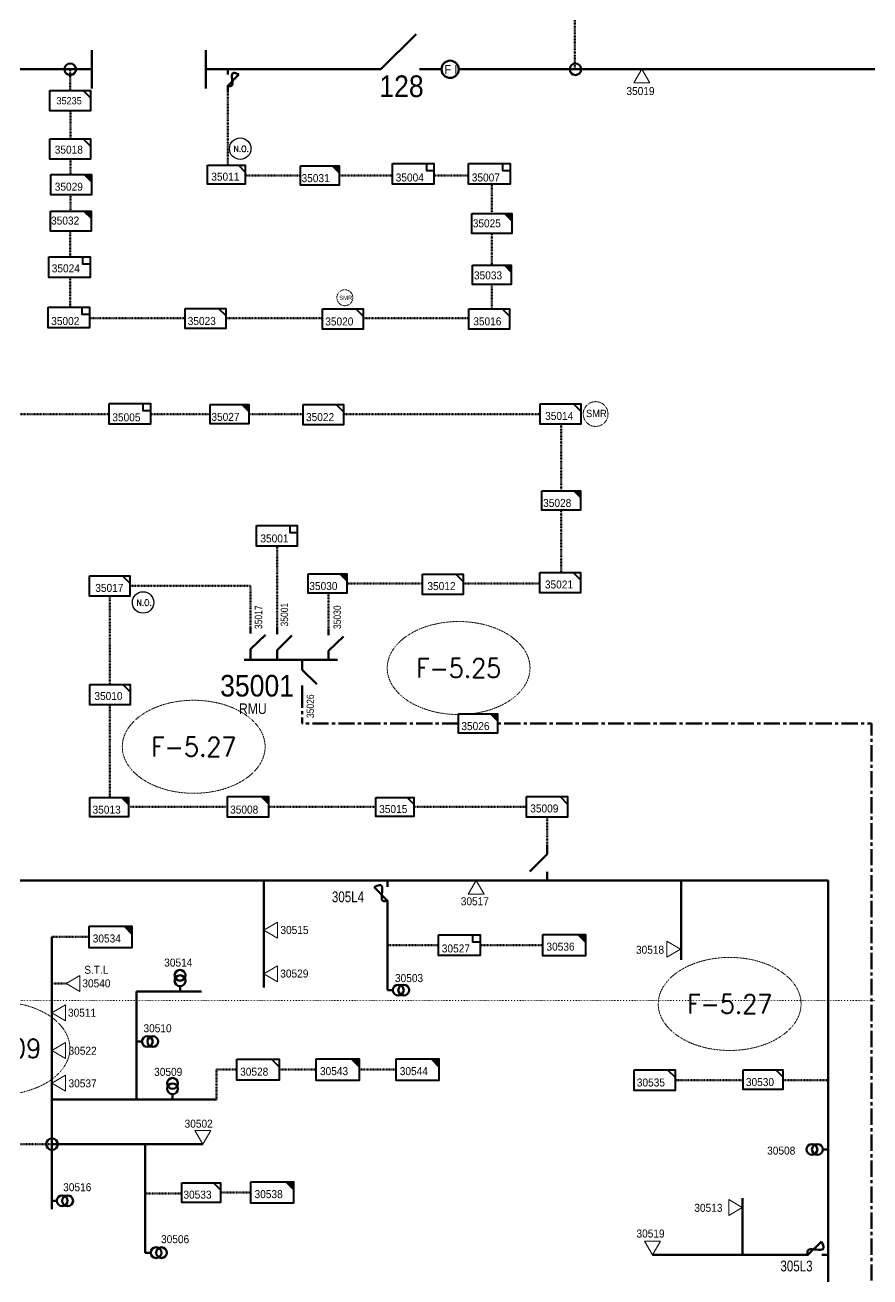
# Model space of a CAD drawing. Header units: metres. Extents: x 65984 to 144644, y -19036 to 23726.
# Drawn here: x 120821 to 121211, y 21619 to 22197 of the extents above; entities that cross this region are included whole.
import ezdxf
from ezdxf.enums import TextEntityAlignment as Align

# ---------------------------------------------------------------- set-up
doc = ezdxf.new("R2010")
doc.units = ezdxf.units.M
doc.header["$MEASUREMENT"] = 0
for name, pattern in [('( Center )', [2, 1.25, -0.25, 0.25, -0.25]), ('DGN Style 1', [0.6, 0, -0.6]), ('DGN Style 3', [0.013877, 0, -0.013877])]:
    doc.linetypes.add(name, pattern=pattern)
doc.layers.get('0').update_dxf_attribs({"color": 95, "lineweight": 40})
for name, color, linetype, lineweight in [('ABS', 7, 'Continuous', 40), ('ABS NUMBER', 112, 'Continuous', 30), ('d_eos', 111, 'Continuous', 40), ('d_eos no', 121, 'Continuous', 40), ('d_fco', 5, 'Continuous', 40), ('d_fco text', 95, 'Continuous', 40), ('d_grid line', 7, 'DGN Style 1', 0), ('d_oh branch', 94, 'Continuous', 40), ('d_switch', 95, 'Continuous', 40), ('d_tf', 1, 'Continuous', 40), ('d_tf no', 6, 'Continuous', 40), ('d_tf_200', 1, 'Continuous', 40), ('d_ug cable', 95, 'Continuous', 40), ('EARTH FAULT INDICATOR', 95, 'Continuous', 40), ('FDR  1  05', 172, 'Continuous', 40), ('FDR  1  16', 234, 'Continuous', 40), ('fedr no', 95, 'Continuous', 40), ('Level 37', 7, 'Continuous', 0), ('O H MAIN FEEDER', 4, 'Continuous', 100), ('SW N O', 114, 'Continuous', 30)]:
    doc.layers.add(name, color=color, linetype=linetype, lineweight=lineweight)
doc.styles.add('NASKHF', font='naskhf.shx', dxfattribs={"height": 8})
doc.styles.add('Style-Andalus', font='andlso.ttf')
doc.styles.add('Style-Arial', font='arial.ttf')
doc.styles.add('Style-ENGINEERING', font='ENGINEERING.shx')
doc.styles.add('Style-msdefault', font='msdefault.shx')
doc.styles.add('Style-STANDARD', font='STANDARD.shx')

# ---------------------------------------------------------------- blocks, each defined once
blk = doc.blocks.new('TFU_64')
at = {"layer": 'd_tf_200', "color": 13, "linetype": 'Continuous', "lineweight": 53}
blk.add_line((0, 10), (0, 0), dxfattribs=at)
for centre in [(0, 30), (0, 20)]:
    blk.add_circle(centre, 10, dxfattribs=at)
blk = doc.blocks.new('TF_8')
at = {"color": 0, "linetype": 'ByBlock', "lineweight": -2}
blk.add_line((6.3, 4.95), (9.9, 1.35), dxfattribs=at)
blk.add_3dface([(-10.1, 4.95), (9.9, 4.95), (9.9, -5.05), (-10.1, -5.05)], dxfattribs=at)
blk = doc.blocks.new('TF3')
at = {"color": 0, "linetype": 'ByBlock', "lineweight": -2}
for p, q in [((11.3, 9), (18.3, 9)), ((18.3, 9), (18.3, 2))]:
    blk.add_line(p, q, dxfattribs=at)
at = {"color": 0, "linetype": 'ByBlock', "lineweight": -2, "flags": 128}
blk.add_lwpolyline([(18.3, 2), (11.3, 2), (11.3, 9)], dxfattribs=at)
at = {"color": 0, "linetype": 'ByBlock', "lineweight": -2}
blk.add_3dface([(-21.7, 9), (18.3, 9), (18.3, -11), (-21.7, -11)], dxfattribs=at)
blk = doc.blocks.new('exist.us-1000kva')
at = {"color": 0, "linetype": 'ByBlock', "lineweight": -2, "flags": 128}
blk.add_lwpolyline([(40, 12.9), (32.8, 20), (40, 20)], close=True, dxfattribs=at)
at = {"color": 0, "linetype": 'ByBlock', "lineweight": -2, "extrusion": (0, 0, -1)}
blk.add_solid([(-40, 12.9), (-32.8, 20), (-40, 20)], dxfattribs=at)
at = {"color": 0, "linetype": 'ByBlock', "lineweight": -2, "xscale": 2, "yscale": 2}
blk.add_blockref('TF_8', (20.2, 10.1), dxfattribs=at)
blk = doc.blocks.new('TFU_12')
at = {"layer": 'd_tf_200', "color": 5, "linetype": 'Continuous', "lineweight": 53}
blk.add_line((0, 10), (0, 0), dxfattribs=at)
for centre in [(0, 30), (0, 20)]:
    blk.add_circle(centre, 10, dxfattribs=at)
blk = doc.blocks.new('*U746')
at = {"layer": 'd_fco', "color": 1, "linetype": 'Continuous', "lineweight": 100}
blk.add_line((-4.6, 4.2), (-10.1, 4.2), dxfattribs=at)
at = {"layer": 'd_fco', "color": 1, "linetype": 'Continuous', "lineweight": 100, "flags": 128}
blk.add_lwpolyline([(13, 4.2), (7.1, 4.2), (-4.4, -7.3)], dxfattribs=at)
at = {"layer": 'd_fco', "color": 1, "linetype": 'Continuous', "lineweight": 100}
blk.add_open_spline([(-4.4, -7.3), (-13, 7.7), (11.6, -7.7), (7.1, 4.2)], degree=3, dxfattribs=at)
blk = doc.blocks.new('*U831')
at = {"layer": 'd_fco', "linetype": 'Continuous', "lineweight": 100}
blk.add_line((4.02, -4.23), (4.02, -8.1), dxfattribs=at)
at = {"layer": 'd_fco', "linetype": 'Continuous', "lineweight": 100, "flags": 128}
blk.add_lwpolyline([(4.01, 8.11), (4.01, 3.95), (-4.01, -4.09)], dxfattribs=at)
blk = doc.blocks.new('*U833')
at = {"layer": 'ABS', "color": 7, "linetype": 'Continuous', "lineweight": 211, "ltscale": 0.241656}
for p, q in [((-8.93, -8.16), (7.36, 8.13)), ((-8.93, -8.16), (-16.33, -8.16)), ((16.37, -8.16), (8.96, -8.16))]:
    blk.add_line(p, q, dxfattribs=at)
blk = doc.blocks.new('*U770')
at = {"layer": 'd_fco', "color": 13, "linetype": 'Continuous', "lineweight": 100}
blk.add_line((-4.6, 4.2), (-10.1, 4.2), dxfattribs=at)
at = {"layer": 'd_fco', "color": 13, "linetype": 'Continuous', "lineweight": 100, "extrusion": (0, 0, -1), "flags": 128}
blk.add_lwpolyline([(-13, 4.2), (-7.1, 4.2), (4.4, -7.3)], dxfattribs=at)
at = {"layer": 'd_fco', "color": 13, "linetype": 'Continuous', "lineweight": 100}
blk.add_open_spline([(-4.4, -7.3), (-13, 7.7), (11.6, -7.7), (7.1, 4.2)], degree=3, dxfattribs=at)
blk = doc.blocks.new('*U907')
at = {"layer": 'EARTH FAULT INDICATOR', "color": 1, "linetype": 'Continuous', "lineweight": 100}
blk.add_circle((0.02, 0.13), 4, dxfattribs=at)
at = {"layer": 'EARTH FAULT INDICATOR', "color": 1, "lineweight": 140, "style": 'Style-Andalus', "width": 0.9}
blk.add_text('F I', height=4.234, dxfattribs=at).set_placement((-2.61, 2.11), align=Align.TOP_LEFT)
blk = doc.blocks.new('*U965')
at = {"layer": 'SW N O', "color": 3, "ltscale": 0.426762}
blk.add_circle((0, 0), 16.8, dxfattribs=at)
at = {"layer": 'SW N O', "color": 3, "style": 'Style-STANDARD'}
blk.add_text('N.O.', height=9.6, dxfattribs=at).set_placement((1.7, -0.2), align=Align.MIDDLE_CENTER)
blk = doc.blocks.new('TRA1_386')
at = {"layer": 'd_tf', "color": 13, "linetype": 'Continuous', "lineweight": 0, "ltscale": 0.00019715, "extrusion": (0, 0, -1), "flags": 128}
blk.add_lwpolyline([(-10.1, -17), (-0.1, 0), (9.9, -17)], close=True, dxfattribs=at)
blk = doc.blocks.new('TRA1_385')
at = {"layer": 'd_tf', "color": 13, "linetype": 'Continuous', "lineweight": 0, "ltscale": 0.00019715, "xscale": 1.000046566207833, "yscale": 1.000046566207833, "zscale": 1.000046566207833, "rotation": 180}
blk.add_blockref('TRA1_386', (0, 0), dxfattribs=at)
blk = doc.blocks.new('TRA1_419')
at = {"layer": 'd_tf', "color": 5, "linetype": 'Continuous', "lineweight": 0, "ltscale": 0.00019715, "flags": 128}
blk.add_lwpolyline([(10, -17), (0, 0), (-10, -17)], close=True, dxfattribs=at)
blk = doc.blocks.new('TRA1_418')
at = {"layer": 'd_tf', "color": 5, "linetype": 'Continuous', "lineweight": 0, "ltscale": 0.00019715, "xscale": 1.000046566207833, "yscale": 1.000046566207833, "zscale": 1.000046566207833, "rotation": 180}
blk.add_blockref('TRA1_419', (0, 0), dxfattribs=at)
blk = doc.blocks.new('TRA1_431')
at = {"layer": 'd_tf', "color": 231, "linetype": 'Continuous', "lineweight": 0, "ltscale": 0.00019715, "extrusion": (0, 0, -1), "flags": 128}
blk.add_lwpolyline([(-10, -17), (0, 0), (10, -17)], close=True, dxfattribs=at)
blk = doc.blocks.new('TRA1_430')
at = {"layer": 'd_tf', "color": 231, "linetype": 'Continuous', "lineweight": 0, "ltscale": 0.00019715, "xscale": 1.000046566207833, "yscale": 1.000046566207833, "zscale": 1.000046566207833, "rotation": 180}
blk.add_blockref('TRA1_431', (0, 0), dxfattribs=at)

msp = doc.modelspace()

# ---------------------------------------------------------------- linework, layer by layer
at = {"layer": 'd_eos', "color": 7, "linetype": 'Continuous', "lineweight": 211, "ltscale": 0.625574}
for p, q in [((120924.94, 21916.01), (120924.94, 21918.78)), ((120937.24, 21915.65), (120937.24, 21918.42)), ((120961.05, 21915.29), (120961.05, 21918.06)), ((120924.95, 21908.72), (120931.81, 21915.38)), ((120937.25, 21908.36), (120944.11, 21915.02)), ((120961.05, 21907.99), (120967.91, 21914.65)), ((120924.94, 21904.16), (120924.94, 21908.72)), ((120937.24, 21903.8), (120937.24, 21908.36)), ((120961.05, 21903.44), (120961.05, 21907.99)), ((120921.94, 21903.8), (120965.1, 21903.8)), ((120948.75, 21903.8), (120948.75, 21899.24)), ((120948.75, 21899.24), (120955.61, 21892.58)), ((120948.75, 21891.95), (120948.75, 21889.18))]:
    msp.add_line(p, q, dxfattribs=at)
at = {"layer": 'd_grid line', "color": 7, "linetype": 'DGN Style 1', "lineweight": 0, "flags": 128}
for points in [[(120816.18, 21746.42), (120816.18, 22346.42), (121806.14, 22346.42), (121806.14, 21746.42)], [(120816.18, 21146.41), (120816.18, 21746.42), (121806.14, 21746.42), (121806.14, 21146.41)]]:
    msp.add_lwpolyline(points, close=True, dxfattribs=at)
at = {"layer": 'd_oh branch', "color": 13, "linetype": 'Continuous', "lineweight": 100}
for p, q in [((120931.08, 21801.84), (120931.08, 21752.38)), ((120988.29, 21801.84), (120988.29, 21801.32)), ((121124.08, 21802.17), (121124.08, 21765.1)), ((120988.29, 21789.29), (120988.29, 21751.16)), ((121152.43, 21628.74), (121152.43, 21654.95)), ((121179.55, 21628.74), (121110.92, 21628.74)), ((121192.09, 21628.74), (121190.23, 21628.74))]:
    msp.add_line(p, q, dxfattribs=at)
at = {"layer": 'd_oh branch', "color": 5, "linetype": 'Continuous', "lineweight": 100}
msp.add_line((120833.06, 21649.86), (120833.06, 21775.72), dxfattribs=at)
at = {"layer": 'd_oh branch', "color": 5, "linetype": 'Continuous', "lineweight": 100, "flags": 128}
for points in [[(120902.25, 21750.5), (120872.27, 21750.5)], [(120872.27, 21750.5), (120872.27, 21700.58)], [(120909.28, 21700.58), (120833.06, 21700.58)], [(120902.86, 21679.92), (120833.06, 21679.92)], [(120876.27, 21629.79), (120876.27, 21679.92)]]:
    msp.add_lwpolyline(points, dxfattribs=at)
at = {"layer": 'd_oh branch', "color": 5, "linetype": 'Continuous', "lineweight": 100}
msp.add_circle((120833.12, 21679.92), 2.66, dxfattribs=at)
at = {"layer": 'd_ug cable', "color": 1, "linetype": 'DGN Style 3', "lineweight": 100}
msp.add_line((121074.95, 22266.75), (121074.95, 22176.84), dxfattribs=at)
at = {"layer": 'd_ug cable', "color": 231, "linetype": 'DGN Style 3', "lineweight": 100}
msp.add_line((120937.24, 21918.42), (120937.24, 21956.44), dxfattribs=at)
at = {"layer": 'd_ug cable', "color": 5, "linetype": 'DGN Style 3', "lineweight": 100}
for p, q in [((120833.06, 21775.72), (120850.25, 21775.72)), ((120840.29, 21754.17), (120833.06, 21754.17)), ((120938.17, 21714.39), (120955.36, 21714.39)), ((120975.09, 21714.39), (120992.27, 21714.39)), ((120833.06, 21679.93), (120794.54, 21679.93)), ((120876.27, 21657.17), (120893.16, 21657.17)), ((120911.12, 21657.53), (120925.11, 21657.53))]:
    msp.add_line(p, q, dxfattribs=at)
at = {"layer": 'd_ug cable', "color": 13, "linetype": 'DGN Style 3', "lineweight": 100}
for p, q in [((121011.81, 21771.94), (120988.29, 21771.94)), ((121031.19, 21771.94), (121060.1, 21771.94)), ((121152.83, 21709.52), (121121.26, 21709.52)), ((121192.09, 21709.52), (121171.3, 21709.52))]:
    msp.add_line(p, q, dxfattribs=at)
at = {"layer": 'd_ug cable', "color": 231, "linetype": 'DGN Style 3', "lineweight": 100, "flags": 128}
for points in [[(120841.57, 22176.84), (120841.57, 22167)], [(120841.64, 22157.57), (120841.64, 22144.71)], [(120841.73, 22135.17), (120841.73, 22128.22)], [(120948, 22127.71), (120922.72, 22127.71)], [(120990.6, 22127.71), (120965.89, 22127.71)], [(121025.82, 22127.71), (121009.89, 22127.71)], [(121036.6, 22110.16), (121036.6, 22123.68)], [(120841.7, 22118.79), (120841.7, 22111.33)], [(120841.5, 22102.17), (120841.5, 22089.96)], [(121036.6, 22086.33), (121036.6, 22101.28)], [(120841.57, 22080.43), (120841.57, 22066.92)], [(121036.6, 22066.11), (121036.6, 22077.38)], [(120850.59, 22061.78), (120894.83, 22061.78)], [(120913.49, 22061.78), (120958.31, 22061.78)], [(120977.2, 22061.78), (121025.97, 22061.78)], [(120859.36, 22017.34), (120790.44, 22017.34)], [(120906.29, 22017.34), (120879.08, 22017.34)], [(120949.22, 22017.34), (120924.19, 22017.34)], [(121058.9, 22017.34), (120967.98, 22017.34)], [(121068.67, 21981.96), (121068.67, 22012.74)], [(121068.67, 21944.28), (121068.67, 21973.09)], [(120961.05, 21918.06), (120961.05, 21934.67)], [(120969.48, 21939.14), (121004.45, 21939.14)], [(121023.22, 21939.14), (121058.85, 21939.14)]]:
    msp.add_lwpolyline(points, dxfattribs=at)
at = {"layer": 'd_ug cable', "color": 1, "linetype": 'DGN Style 3', "lineweight": 100, "flags": 128}
msp.add_lwpolyline([(120914.38, 22132.43), (120914.38, 22167.33)], dxfattribs=at)
at = {"layer": 'd_ug cable', "color": 13, "linetype": 'DGN Style 3', "lineweight": 100, "flags": 128}
for points in [[(120869.18, 21937.98), (120924.94, 21937.98), (120924.94, 21918.78)], [(120859.88, 21892.34), (120859.88, 21933.32)], [(120859.88, 21840.25), (120859.88, 21883.11)], [(120914.35, 21835.92), (120868.57, 21835.92)], [(120982.96, 21835.92), (120933.39, 21835.92)], [(121052.73, 21835.92), (121000.59, 21835.92)], [(121062.19, 21817.04), (121062.19, 21831.12)]]:
    msp.add_lwpolyline(points, dxfattribs=at)
at = {"layer": 'd_ug cable', "color": 5, "linetype": 'DGN Style 3', "lineweight": 100, "flags": 128}
msp.add_lwpolyline([(120909.28, 21700.58), (120909.28, 21714.39), (120918.63, 21714.39)], dxfattribs=at)
at = {"layer": 'd_ug cable', "color": 2, "linetype": 'DGN Style 3', "lineweight": 13}
for centre, radius in [((120968.56, 22071.24), 3.69), ((121084.55, 22017.47), 5.73)]:
    msp.add_circle(centre, radius, dxfattribs=at)
at = {"layer": 'FDR  1  16', "color": 231, "linetype": '( Center )', "lineweight": 140, "ltscale": 6}
msp.add_line((120948.75, 21889.18), (120948.75, 21874.47), dxfattribs=at)
at = {"layer": 'FDR  1  16', "color": 231, "linetype": '( Center )', "lineweight": 140, "ltscale": 6, "flags": 128}
for points in [[(121021.05, 21874.47), (120948.75, 21874.47)], [(121278.36, 20935.79), (121306.73, 20935.79), (121306.73, 21611.44), (121212.17, 21611.44), (121212.17, 21874.47), (121039.1, 21874.47)]]:
    msp.add_lwpolyline(points, dxfattribs=at)
at = {"layer": 'fedr no', "color": 82, "linetype": 'DGN Style 3', "lineweight": 13, "true_color": 0x1dc70e}
for centre in [(121021.18, 21900.05), (120898.66, 21863.65), (121146.53, 21744.77), (120808.38, 21724.24)]:
    msp.add_ellipse(centre, major_axis=(33.02, 0), ratio=0.651175, dxfattribs=at)
at = {"layer": 'O H MAIN FEEDER', "color": 231, "lineweight": 211, "ltscale": 30}
for p, q in [((120851.61, 22167.96), (120851.61, 22185.72)), ((120777.15, 22176.84), (120851.61, 22176.84))]:
    msp.add_line(p, q, dxfattribs=at)
at = {"layer": 'O H MAIN FEEDER', "color": 1, "lineweight": 211, "ltscale": 30}
for p, q in [((120904.3, 22167.96), (120904.3, 22185.72)), ((120904.3, 22176.84), (120979.22, 22176.84)), ((121008.42, 22176.84), (121013.26, 22176.84)), ((121021.26, 22176.84), (121322.91, 22176.84))]:
    msp.add_line(p, q, dxfattribs=at)
at = {"layer": 'O H MAIN FEEDER', "color": 13, "lineweight": 211, "ltscale": 0.000258801}
msp.add_line((121192.09, 21801.84), (120627.19, 21801.84), dxfattribs=at)
at = {"layer": 'O H MAIN FEEDER', "color": 13, "lineweight": 211, "ltscale": 0.488306}
msp.add_line((121192.09, 21510.84), (121192.09, 21801.84), dxfattribs=at)
at = {"layer": 'O H MAIN FEEDER', "color": 231, "lineweight": 211, "ltscale": 0.488306}
msp.add_circle((120841.57, 22176.84), 2.66, dxfattribs=at)
at = {"layer": 'O H MAIN FEEDER', "color": 1, "lineweight": 211, "ltscale": 0.488306}
msp.add_circle((121075.2, 22176.84), 2.66, dxfattribs=at)

# ---------------------------------------------------------------- block references
at = {"layer": 'ABS', "color": 7, "linetype": 'Continuous', "lineweight": 211, "ltscale": 0.241656}
msp.add_blockref('*U833', (120994.12, 22184.99), dxfattribs=at)
at = {"layer": 'd_fco', "color": 1, "linetype": 'Continuous', "lineweight": 100, "extrusion": (0, 0, -1), "xscale": 0.4451875487415666, "yscale": 0.4451875487415666, "zscale": 0.4451875487415666, "rotation": 270.0000000006}
msp.add_blockref('*U746', (-120916.25, 22172.42), dxfattribs=at)
at = {"layer": 'd_fco', "linetype": 'Continuous', "lineweight": 100}
msp.add_blockref('*U831', (121058.17, 21810.09), dxfattribs=at)
at = {"layer": 'd_fco', "color": 13, "linetype": 'Continuous', "lineweight": 100, "xscale": 0.5414525797074481, "yscale": 0.5414525797074481, "zscale": 0.5414525797074481}
for p, rotation in [((120986, 21796.35), 269.9644578622517), ((121186.6, 21631.02), 179.9644578622516)]:
    msp.add_blockref('*U770', p, dxfattribs=dict(at, rotation=rotation))
at = {"layer": 'd_tf', "color": 231, "linetype": 'Continuous', "lineweight": 0, "ltscale": 0.00019715, "extrusion": (0, 0, -1), "xscale": 0.37, "yscale": 0.37, "zscale": 0.37, "rotation": 179.9999999999999}
msp.add_blockref('TRA1_430', (-121105.92, 22176.83), dxfattribs=at)
at = {"layer": 'd_tf', "color": 13, "linetype": 'Continuous', "lineweight": 0, "ltscale": 0.00019715, "xscale": 0.37, "yscale": 0.37, "zscale": 0.37}
for p, rotation in [((121029.2, 21801.85), 180.0000000000001), ((120931.15, 21778.78), 269.9999999999999), ((120931.15, 21758.68), 269.9999999999999), ((121110.92, 21628.75), 359.9999999999999)]:
    msp.add_blockref('TRA1_385', p, dxfattribs=dict(at, rotation=rotation))
at = {"layer": 'd_tf', "color": 13, "linetype": 'Continuous', "lineweight": 0, "ltscale": 0.00019715, "extrusion": (0, 0, -1), "xscale": 0.37, "yscale": 0.37, "zscale": 0.37}
for p, rotation in [((-121123.75, 21770.05), 269.9999999998566), ((-121152.38, 21650.64), 269.9999999999999)]:
    msp.add_blockref('TRA1_385', p, dxfattribs=dict(at, rotation=rotation))
at = {"layer": 'd_tf', "color": 5, "linetype": 'Continuous', "lineweight": 0, "ltscale": 0.00019715, "xscale": 0.37, "yscale": 0.37, "zscale": 0.37, "rotation": 269.9999999999999}
for p in [(120839.71, 21754.24), (120833.07, 21740.67), (120833.07, 21723.31), (120833.07, 21708.22)]:
    msp.add_blockref('TRA1_418', p, dxfattribs=at)
at = {"layer": 'd_tf', "color": 5, "linetype": 'Continuous', "lineweight": 0, "ltscale": 0.00019715, "extrusion": (0, 0, -1), "xscale": 0.37, "yscale": 0.37, "zscale": 0.37}
msp.add_blockref('TRA1_418', (-120902.87, 21679.92), dxfattribs=at)
at = {"layer": 'd_tf no', "color": 231, "linetype": 'Continuous', "lineweight": 40, "xscale": 0.9379141208764231, "yscale": 0.9379141208764231, "zscale": 0.4267622666565712, "rotation": 359.9999999999999}
msp.add_blockref('TF_8', (120841.58, 22140.07), dxfattribs=at)
at = {"layer": 'd_tf_200', "color": 5, "linetype": 'Continuous', "lineweight": 53, "extrusion": (0, 0, -1), "xscale": 0.25, "yscale": 0.25, "zscale": 0.25}
for p, rotation in [((-120892.34, 21750.5), 359.9999999999999), ((-120832.84, 21653.77), 89.99999999999991), ((-120876.27, 21629.79), 89.99999999999991)]:
    msp.add_blockref('TFU_12', p, dxfattribs=dict(at, rotation=rotation))
at = {"layer": 'd_tf_200', "color": 13, "linetype": 'Continuous', "lineweight": 53, "xscale": 0.25, "yscale": 0.25, "zscale": 0.25, "rotation": 269.9999999999998}
msp.add_blockref('TFU_64', (120988.29, 21751.16), dxfattribs=at)
at = {"layer": 'd_tf_200', "color": 5, "linetype": 'Continuous', "lineweight": 53, "xscale": 0.25, "yscale": 0.25, "zscale": 0.25}
for p, rotation in [((120872.22, 21727.39), 269.9999999999998), ((120888.88, 21700.56), 359.9999999999999)]:
    msp.add_blockref('TFU_12', p, dxfattribs=dict(at, rotation=rotation))
at = {"layer": 'd_tf_200', "color": 13, "linetype": 'Continuous', "lineweight": 53, "extrusion": (0, 0, -1), "xscale": 0.25, "yscale": 0.25, "zscale": 0.25, "rotation": 269.9999999999998}
msp.add_blockref('TFU_64', (-121192.09, 21677.5), dxfattribs=at)
at = {"layer": 'EARTH FAULT INDICATOR', "color": 1, "linetype": 'Continuous', "lineweight": 100}
msp.add_blockref('*U907', (121017.24, 22176.7), dxfattribs=at)
at = {"layer": 'FDR  1  05', "color": 231, "linetype": 'Continuous', "lineweight": 40, "rotation": 359.9999999999999}
for name, p, xscale, yscale, zscale in [('TF_8', (120841.66, 22162.33), 0.9436633697323495, 0.9436633697323495, 0.3840860399909141), ('TF_8', (120913.87, 22128.12), 0.8748694890611276, 0.8748694890611276, 0.4267622666565712), ('exist.us-1000kva', (120948, 22123.23), 0.4473497461054407, 0.4473497461054407, 0.4267622666565712), ('exist.us-1000kva', (120832.51, 22118.79), 0.4713673303868913, 0.4713673303868913, 0.3840860399909141), ('exist.us-1000kva', (120832.39, 22101.94), 0.4693719110647765, 0.4693719110647765, 0.4267622666565712), ('exist.us-1000kva', (121027.31, 22100.94), 0.4610167638602086, 0.4610167638602086, 0.3456774359918227), ('exist.us-1000kva', (121027.65, 22077.38), 0.4473497461054407, 0.4473497461054407, 0.4267622666565712), ('TF_8', (120904.17, 22061.68), 0.9379141208764231, 0.9379141208764231, 0.4267622666565712), ('TF_8', (120967.77, 22061.47), 0.9379141208764231, 0.9379141208764231, 0.4267622666565712), ('TF_8', (121035.36, 22061.47), 0.9379141208764231, 0.9379141208764231, 0.4267622666565712), ('exist.us-1000kva', (120906.29, 22012.87), 0.4473497461054407, 0.4473497461054407, 0.4267622666565712), ('TF_8', (120958.69, 22017.25), 0.9379141208764231, 0.9379141208764231, 0.4267622666565712), ('exist.us-1000kva', (121059.72, 21973.09), 0.4473497461054407, 0.4473497461054407, 0.4267622666565712), ('exist.us-1000kva', (120951.59, 21934.67), 0.4473497461054407, 0.4473497461054407, 0.4267622666565712), ('TF_8', (121013.93, 21938.83), 0.9379141208764231, 0.9379141208764231, 0.4267622666565712), ('TF_8', (121068.26, 21939.56), 0.9379141208764231, 0.9379141208764231, 0.4267622666565712), ('exist.us-1000kva', (121021.2, 21869.93), 0.4473497461054407, 0.4473497461054407, 0.4267622666565712)]:
    msp.add_blockref(name, p, dxfattribs=dict(at, xscale=xscale, yscale=yscale, zscale=zscale))
at = {"layer": 'FDR  1  05', "color": 231, "linetype": 'Continuous', "lineweight": 40, "zscale": 0.1300771388769227}
for p, xscale, yscale in [((121001.01, 22128.94), 0.4788879619509204, 0.4788879619509204), ((121036.19, 22128.94), 0.4788879619509204, 0.4788879619509204), ((120841.98, 22085.85), 0.4788879619509204, 0.4788879619509204), ((120841.69, 22062.58), 0.4788879619509204, 0.4788879619509204), ((120869.95, 22018.06), 0.4788879619509204, 0.4788879619509204), ((120937.91, 21961.64), 0.4724716368212361, 0.4724716368212361)]:
    msp.add_blockref('TF3', p, dxfattribs=dict(at, xscale=xscale, yscale=yscale))
at = {"layer": 'FDR  1  05', "color": 2, "linetype": 'Continuous', "lineweight": 40, "xscale": 0.9379141208764231, "yscale": 0.9379141208764231, "zscale": 0.4267622666565712, "rotation": 359.9999999999999}
msp.add_blockref('TF_8', (121068.37, 22017.48), dxfattribs=at)
at = {"layer": 'FDR  1  05', "color": 13, "linetype": 'Continuous', "lineweight": 40, "rotation": 359.9999999999999}
for name, p, xscale, yscale, zscale in [('TF_8', (120859.89, 21938.06), 0.9379141208764231, 0.9379141208764231, 0.4267622666565712), ('TF_8', (120860.02, 21887.79), 0.9351177447833947, 0.9351177447833947, 0.4267622666565712), ('exist.us-1000kva', (120850.62, 21831.31), 0.4473497461054407, 0.4473497461054407, 0.4267622666565712), ('exist.us-1000kva', (120914.35, 21831.14), 0.4740309334009019, 0.4740309334009019, 0.4267622666565712), ('TF_8', (120991.81, 21835.92), 0.8770306770779912, 0.8770306770779912, 0.4267622666565712), ('TF_8', (121062.19, 21835.92), 0.9466329219772023, 0.9466329219772023, 0.4267622666565712), ('TF3', (121022.32, 21772.42), 0.4844893845717407, 0.4844893845717407, 0.1300771388769227), ('exist.us-1000kva', (121060.1, 21767), 0.4937000581271004, 0.4937000581271004, 0.4267622666565712), ('TF_8', (121111.88, 21709.57), 0.9472066521444371, 0.9472066521444371, 0.4267622666565712), ('TF_8', (121162.08, 21709.81), 0.9153118529563935, 0.9153118529563935, 0.4267622666565712)]:
    msp.add_blockref(name, p, dxfattribs=dict(at, xscale=xscale, yscale=yscale, zscale=zscale))
at = {"layer": 'FDR  1  05', "color": 5, "linetype": 'Continuous', "lineweight": 40, "zscale": 0.4267622666565712, "rotation": 359.9999999999999}
for name, p, xscale, yscale in [('exist.us-1000kva', (120850.25, 21770.78), 0.4937000581271004, 0.4937000581271004), ('TF_8', (120928.5, 21714.44), 0.9771787416898021, 0.9771787416898021), ('exist.us-1000kva', (120955.36, 21709.45), 0.4937000581271004, 0.4937000581271004), ('exist.us-1000kva', (120992.27, 21709.45), 0.4937000581271004, 0.4937000581271004), ('TF_8', (120902.2, 21657.58), 0.9005300783898701, 0.9005300783898701), ('exist.us-1000kva', (120925.11, 21652.6), 0.4937000581271004, 0.4937000581271004)]:
    msp.add_blockref(name, p, dxfattribs=dict(at, xscale=xscale, yscale=yscale))
at = {"layer": 'SW N O', "color": 3, "xscale": 0.2950694635422144, "yscale": 0.2950694635422144, "zscale": 0.2950694635422144}
for p in [(120920.16, 22140.12), (120875.25, 21930.35)]:
    msp.add_blockref('*U965', p, dxfattribs=at)

# ---------------------------------------------------------------- texts
at = {"layer": 'ABS NUMBER', "color": 7, "lineweight": 140, "style": 'Style-Arial', "width": 0.88}
msp.add_text('128', height=10, rotation=360, dxfattribs=at).set_placement((121005.02, 22174.01), align=Align.TOP_RIGHT)
at = {"layer": 'd_eos no', "color": 7, "linetype": 'Continuous', "lineweight": 140, "style": 'Style-Arial', "width": 0.88}
msp.add_text('35001', height=10, dxfattribs=at).set_placement((120910.88, 21896.88), align=Align.TOP_LEFT)
at = {"layer": 'd_fco text', "color": 11, "linetype": 'Continuous', "lineweight": 80, "style": 'Style-msdefault', "width": 0.8}
for s, p in [('305L4', (120962.57, 21796.79)), ('305L3', (121170.01, 21626.13))]:
    msp.add_text(s, height=5, dxfattribs=at).set_placement(p, align=Align.TOP_LEFT)
at = {"layer": 'd_switch', "color": 231, "linetype": 'Continuous', "lineweight": 30, "style": 'Style-ENGINEERING', "width": 0.857143}
for s, p in [('35017', (120930.34, 21918.07)), ('35001', (120942.32, 21919.27)), ('35030', (120966.75, 21918.07)), ('35026', (120954.31, 21876.93))]:
    msp.add_text(s, height=3.43, rotation=90.00037, dxfattribs=at).set_placement(p)
at = {"layer": 'd_tf no', "color": 1, "linetype": 'Continuous', "lineweight": 40, "style": 'Style-msdefault', "width": 0.945946}
for s, height, p in [('35019', 3.7, (121098.79, 22168.63)), ('SMR', 1.966, (120965.98, 22072.17))]:
    msp.add_text(s, height=height, dxfattribs=at).set_placement(p, align=Align.TOP_LEFT)
at = {"layer": 'd_tf no', "color": 231, "linetype": 'Continuous', "lineweight": 40, "style": 'Style-msdefault', "width": 0.945946}
for s, height, p in [('35235', 3.33, (120835.19, 22163.96)), ('35018', 3.7, (120834.4, 22141.55)), ('35011', 3.7, (120906.79, 22129.05)), ('35031', 3.7, (120948.54, 22128.37)), ('35004', 3.7, (120992.09, 22128.67)), ('35007', 3.7, (121027.27, 22128.67)), ('35029', 3.7, (120834.4, 22124.42)), ('35032', 3.7, (120832.69, 22108.75)), ('35025', 3.683, (121027.74, 22107.48)), ('35024', 3.7, (120833.01, 22086.66)), ('35033', 3.7, (121028.27, 22083.41)), ('35002', 3.7, (120832.76, 22062.31)), ('35023', 3.7, (120895.89, 22062.32)), ('35020', 3.7, (120959.49, 22062.11)), ('35016', 3.7, (121027.95, 22062.17)), ('35005', 3.7, (120861.02, 22017.8)), ('35027', 3.7, (120906.84, 22018)), ('35022', 3.7, (120950.59, 22017.9)), ('35028', 3.7, (121060.27, 21978.23)), ('35001', 3.7, (120929.5, 21961.82)), ('35030', 3.7, (120952.13, 21939.8)), ('35012', 3.7, (121006.75, 21939.79)), ('35021', 3.7, (121061.08, 21940.52)), ('35026', 3.7, (121022.46, 21875.06))]:
    msp.add_text(s, height=height, dxfattribs=at).set_placement(p, align=Align.TOP_LEFT)
at = {"layer": 'd_tf no', "color": 2, "linetype": 'Continuous', "lineweight": 40, "style": 'Style-msdefault', "width": 0.945946}
msp.add_text('35014', height=3.7, dxfattribs=at).set_placement((121061.2, 22018.43), align=Align.TOP_LEFT)
at = {"layer": 'd_tf no', "color": 13, "linetype": 'Continuous', "lineweight": 40, "style": 'Style-msdefault', "width": 0.945946}
for s, p in [('35017', (120853.15, 21938.95)), ('35010', (120852.74, 21888.96)), ('35013', (120851.88, 21836.44)), ('35008', (120915.5, 21836.46)), ('35015', (120984.44, 21836.73)), ('35009', (121054.31, 21836.99)), ('30515', (120938.76, 21780.82)), ('30527', (121013.41, 21772.28)), ('30536', (121061.8, 21773.11)), ('30529', (120938.69, 21760.67)), ('30503', (120991.75, 21758.57)), ('30535', (121103.6, 21710.3)), ('30530', (121154.05, 21710.51)), ('30508', (121163.88, 21678.82)), ('30513', (121130.19, 21652.37))]:
    msp.add_text(s, height=3.7, dxfattribs=at).set_placement(p, align=Align.TOP_LEFT)
for s, p in [('30517', (121022.18, 21790.38)), ('30519', (121103.44, 21636.78))]:
    msp.add_text(s, height=3.7, dxfattribs=at).set_placement(p)
at = {"layer": 'd_tf no', "color": 5, "linetype": 'Continuous', "lineweight": 40, "style": 'Style-msdefault', "width": 0.945946}
for s, p in [('30534', (120851.95, 21776.89)), ('S.T.L', (120848.07, 21762.4)), ('30514', (120885.02, 21765.73)), ('30540', (120847.16, 21756.14)), ('30511', (120840.51, 21742.57)), ('30510', (120875.43, 21735.38)), ('30522', (120840.77, 21724.99)), ('30509', (120880.37, 21715.23)), ('30528', (120920.14, 21715.3)), ('30543', (120957.06, 21715.56)), ('30544', (120993.97, 21715.56)), ('30537', (120840.77, 21709.91)), ('30502', (120894.44, 21691.27)), ('30533', (120893.9, 21658.47)), ('30538', (120926.81, 21658.7))]:
    msp.add_text(s, height=3.7, dxfattribs=at).set_placement(p, align=Align.TOP_LEFT)
at = {"layer": 'd_tf no', "color": 13, "linetype": 'Continuous', "lineweight": 40, "style": 'Style-msdefault', "width": 0.945946}
msp.add_text('30518', height=3.7, dxfattribs=at).set_placement((121116.22, 21767.97), align=Align.RIGHT)
at = {"layer": 'd_tf no', "color": 5, "linetype": 'Continuous', "lineweight": 40, "style": 'Style-msdefault', "width": 0.945946}
for s, p in [('30516', (120851.31, 21661.89)), ('30506', (120896.57, 21637.87))]:
    msp.add_text(s, height=3.7, dxfattribs=at).set_placement(p, align=Align.TOP_RIGHT)
at = {"layer": 'd_tf no', "color": 1, "linetype": 'Continuous', "lineweight": 40, "insert": (121080.11, 22019.45), "char_height": 3.4086, "attachment_point": 1, "style": 'NASKHF'}
msp.add_mtext('\\Fmsdefault;\\H1x;\\W0.945946;SMR^I', dxfattribs=at)
at = {"layer": 'fedr no', "color": 6, "linetype": 'Continuous', "lineweight": 40, "char_height": 8.852, "attachment_point": 5, "style": 'Style-STANDARD'}
for s, insert in [('F-5.25', (121021.18, 21900.05)), ('F-5.27', (120898.66, 21863.65)), ('F-5.27', (121146.53, 21744.77)), ('F-3.09', (120808.38, 21724.24))]:
    msp.add_mtext(s, dxfattribs=dict(at, insert=insert))
at = {"layer": 'Level 37', "color": 7, "linetype": 'Continuous', "lineweight": 100, "style": 'Style-msdefault', "width": 0.86}
msp.add_text('RMU', height=4.9, rotation=0.00037, dxfattribs=at).set_placement((120932.44, 21883.71), align=Align.TOP_RIGHT)

doc.saveas('drawing.dxf')
